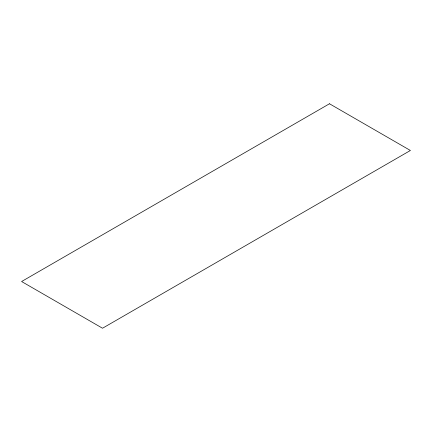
<?xml version="1.0" encoding="UTF-8"?>
<svg xmlns="http://www.w3.org/2000/svg" width="432" height="432" viewBox="0 0 432 432"><rect width="100%" height="100%" fill="white"/><g stroke="black" fill="none" stroke-linecap="round" stroke-linejoin="round"><path stroke-width="0.65" d="M329.481 103.766L21.6 281.518L102.519 328.234L410.4 150.482L329.481 103.766"/></g></svg>
